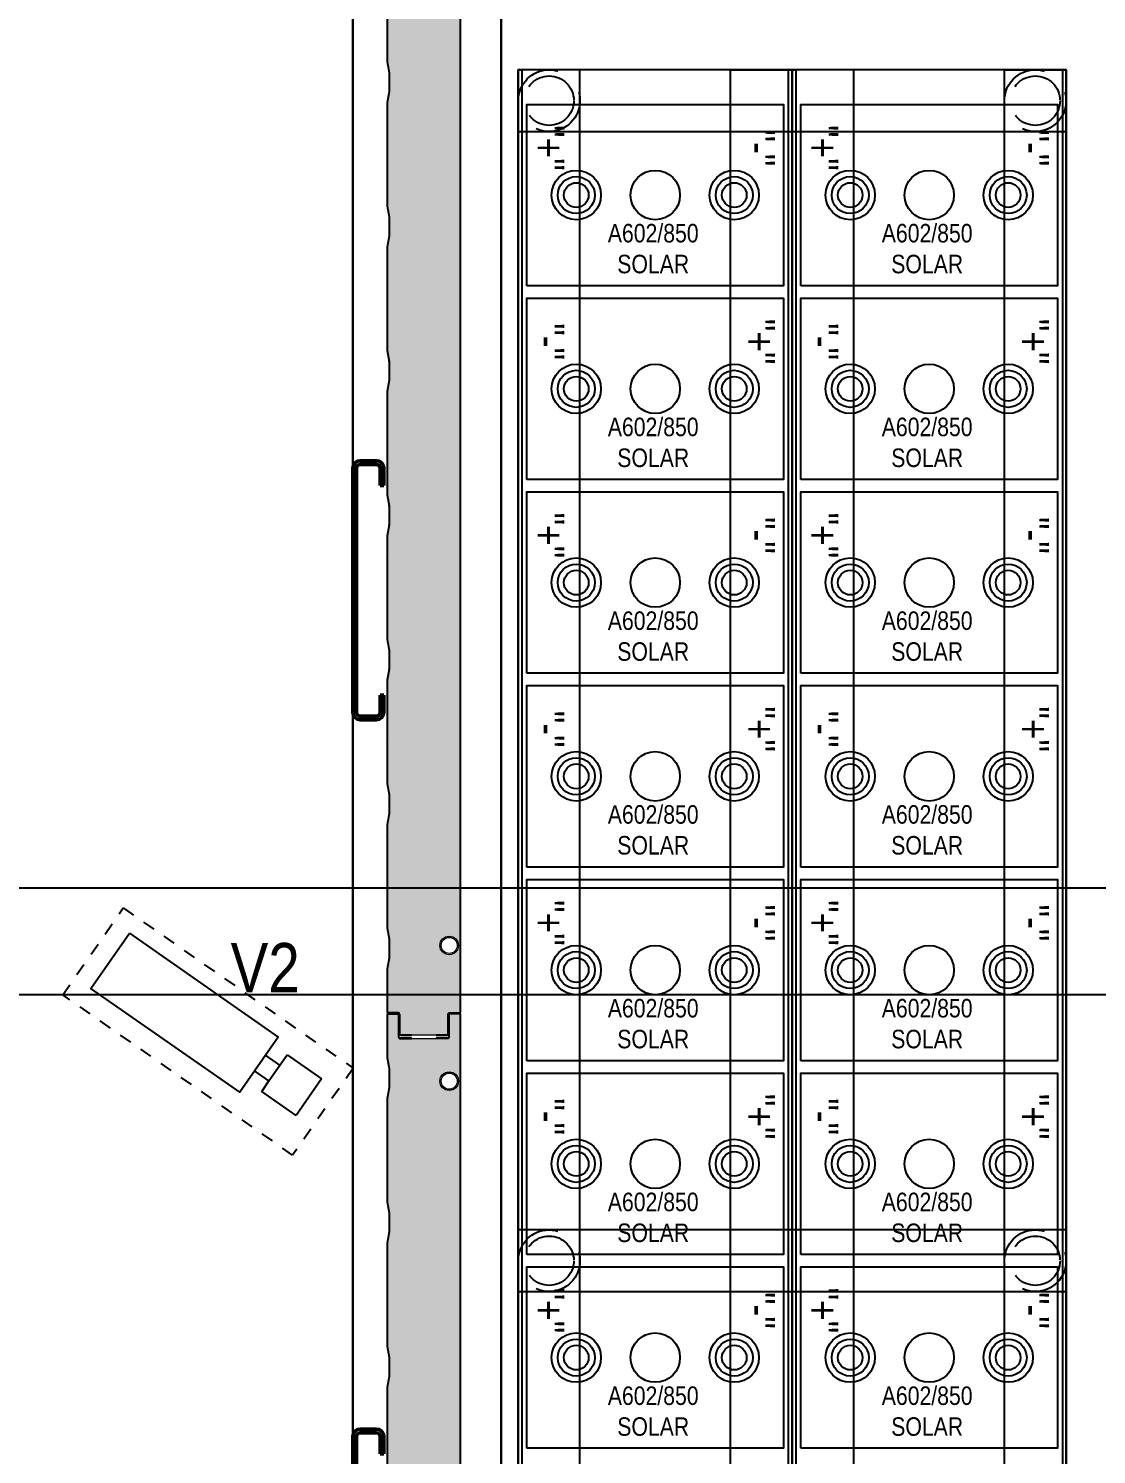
# Model space of a CAD drawing. Header units: millimetres. Extents: x 9130 to 9550, y -18883 to -17651.
# Drawn here: x 9311.51 to 9320.16, y -18042.66 to -18031.11 of the extents above; entities that cross this region are included whole.
import ezdxf

# ---------------------------------------------------------------- set-up
doc = ezdxf.new("R2010")
doc.units = ezdxf.units.MM
for name, pattern in [('ACAD_ISO07W100', [3, 0, -3]), ('DASHED', [0.75, 0.5, -0.25]), ('DASHEDX2', [1.5, 1, -0.5])]:
    doc.linetypes.add(name, pattern=pattern)
for name, color, linetype in [('00 uvodnice', 82, 'Continuous'), ('02-MODULI', 7, 'Continuous'), ('_Videonadzor', 1, 'Continuous'), ('DIMENS', 4, 'Continuous'), ('Video Nadzor', 3, 'Continuous')]:
    doc.layers.add(name, color=color, linetype=linetype)
for name, color, linetype, lineweight in [('CRTANJE', 4, 'Continuous', 30), ('SRAFURE', 3, 'Continuous', 18), ('Visible Edges(ISO)', 7, 'Continuous', 20)]:
    doc.layers.add(name, color=color, linetype=linetype, lineweight=lineweight)
doc.styles.add('ARIAL NARROW', font='ARIALN.TTF')

# ---------------------------------------------------------------- blocks, each defined once
blk = doc.blocks.new('ENERGOINVEST KROV')
at = {"layer": 'Visible Edges(ISO)', "color": 7, "linetype": 'ACAD_ISO07W100'}
blk.add_line((260556.8, 136541), (260556.8, 134055), dxfattribs=at)
blk = doc.blocks.new('C STUB')
at = {"layer": 'CRTANJE', "lineweight": 50}
for p, q in [((266072.4, 120667.6), (266270.4, 120667.6)), ((266066.4, 120661.6), (266066.4, 120648.6)), ((266069.4, 120661.6), (266069.4, 120648.6)), ((266072.4, 120664.6), (266270.4, 120664.6)), ((266273.4, 120661.6), (266273.4, 120648.6)), ((266276.4, 120661.6), (266276.4, 120648.6)), ((266072.4, 120645.6), (266086.4, 120645.6)), ((266072.4, 120642.6), (266086.4, 120642.6)), ((266086.4, 120645.6), (266086.4, 120642.6)), ((266270.4, 120645.6), (266256.4, 120645.6)), ((266256.4, 120642.6), (266256.4, 120645.6)), ((266270.4, 120642.6), (266256.4, 120642.6))]:
    blk.add_line(p, q, dxfattribs=at)
for centre, radius, start, end in [((266072.4, 120661.6), 6, 90, 180), ((266270.4, 120661.6), 6, 0, 90), ((266072.4, 120661.6), 3, 90, 180), ((266270.4, 120661.6), 3, 0, 90), ((266072.4, 120648.6), 6, 180, 270), ((266072.4, 120648.6), 3, 180, 270), ((266270.4, 120648.6), 3, 270, 0), ((266270.4, 120648.6), 6, 270, 0)]:
    blk.add_arc(centre, radius, start, end, dxfattribs=at)
blk = doc.blocks.new('M_CTX PU60 PANEL')
at = {"layer": 'SRAFURE'}
h = blk.add_hatch(dxfattribs=at)
h.set_pattern_fill('ANSI31', color=256, scale=423.333333, angle=90, style=0)
h.set_pattern_definition([(135, (-3155.2, -2578.757), (-37.4177, -37.4177), [])])
edge = h.paths.add_edge_path()
edge.add_line((-1176, -10), (-1176, -18.8))
edge.add_line((-1176, -18.8), (-1175.4, -18.8))
edge.add_line((-1175.4, -18.8), (-1175.4, -10))
edge.add_ellipse((-1174.8, -10), major_axis=(-0.6, 0), ratio=1, start_angle=270, end_angle=360, ccw=False)
edge.add_line((-1174.8, -9.4), (-1158.6, -9.4))
edge.add_ellipse((-1158.6, -8.2), major_axis=(0, -1.2), ratio=1, start_angle=0, end_angle=90)
edge.add_line((-1157.4, -8.2), (-1157.4, 0))
edge.add_ellipse((-1156.8, 0), major_axis=(-0.6, 0), ratio=1, start_angle=270, end_angle=360, ccw=False)
edge.add_line((-1156.8, 0.6), (-1122.1, 0.6))
edge.add_line((-1122.1, 0.6), (-1122.1, 0.6))
edge.add_ellipse((-1122.1, 0), major_axis=(0, 0.6), ratio=1, start_angle=350.5377, end_angle=360, ccw=False)
edge.add_line((-1122, 0.6), (-1113.1, -0.9))
edge.add_ellipse((-1113, 0.3), major_axis=(-0.2, -1.18), ratio=1, start_angle=0, end_angle=9.4623)
edge.add_line((-1113, -0.9), (-1098, -0.9))
edge.add_ellipse((-1098, 0.3), major_axis=(0, -1.2), ratio=1, start_angle=0, end_angle=9.4717)
edge.add_line((-1097.9, -0.9), (-1089, 0.6))
edge.add_ellipse((-1088.9, 0), major_axis=(-0.099, 0.592), ratio=1, start_angle=350.5283, end_angle=360, ccw=False)
edge.add_line((-1088.9, 0.6), (-1088.9, 0.6))
edge.add_line((-1088.9, 0.6), (-1005.1, 0.6))
edge.add_line((-1005.1, 0.6), (-1005.1, 0.6))
edge.add_ellipse((-1005.1, 0), major_axis=(0, 0.6), ratio=1, start_angle=350.5377, end_angle=360, ccw=False)
edge.add_line((-1005, 0.6), (-996.1, -0.9))
edge.add_ellipse((-996, 0.3), major_axis=(-0.2, -1.18), ratio=1, start_angle=0, end_angle=9.4623)
edge.add_line((-996, -0.9), (-981, -0.9))
edge.add_ellipse((-981, 0.3), major_axis=(0, -1.2), ratio=1, start_angle=0, end_angle=9.4623)
edge.add_line((-980.9, -0.9), (-972, 0.6))
edge.add_ellipse((-971.9, 0), major_axis=(-0.099, 0.592), ratio=1, start_angle=350.5377, end_angle=360, ccw=False)
edge.add_line((-971.9, 0.6), (-971.9, 0.6))
edge.add_line((-971.9, 0.6), (-888.1, 0.6))
edge.add_line((-888.1, 0.6), (-888.1, 0.6))
edge.add_ellipse((-888.1, 0), major_axis=(0, 0.6), ratio=1, start_angle=350.5377, end_angle=360, ccw=False)
edge.add_line((-888, 0.6), (-879.1, -0.9))
edge.add_ellipse((-879, 0.3), major_axis=(-0.2, -1.18), ratio=1, start_angle=0, end_angle=9.4623)
edge.add_line((-879, -0.9), (-864, -0.9))
edge.add_ellipse((-864, 0.3), major_axis=(0, -1.2), ratio=1, start_angle=0, end_angle=9.4623)
edge.add_line((-863.9, -0.9), (-855, 0.6))
edge.add_ellipse((-854.9, 0), major_axis=(-0.099, 0.592), ratio=1, start_angle=350.5377, end_angle=360, ccw=False)
edge.add_line((-854.9, 0.6), (-854.9, 0.6))
edge.add_line((-854.9, 0.6), (-771.1, 0.6))
edge.add_line((-771.1, 0.6), (-771.1, 0.6))
edge.add_ellipse((-771.1, 0), major_axis=(0, 0.6), ratio=1, start_angle=350.5377, end_angle=360, ccw=False)
edge.add_line((-771, 0.6), (-762.1, -0.9))
edge.add_ellipse((-762, 0.3), major_axis=(-0.2, -1.18), ratio=1, start_angle=0, end_angle=9.4623)
edge.add_line((-762, -0.9), (-747, -0.9))
edge.add_ellipse((-747, 0.3), major_axis=(0, -1.2), ratio=1, start_angle=0, end_angle=9.4623)
edge.add_line((-746.9, -0.9), (-738, 0.6))
edge.add_ellipse((-737.9, 0), major_axis=(-0.099, 0.592), ratio=1, start_angle=350.5377, end_angle=360, ccw=False)
edge.add_line((-737.9, 0.6), (-737.9, 0.6))
edge.add_line((-737.9, 0.6), (-654.1, 0.6))
edge.add_line((-654.1, 0.6), (-654.1, 0.6))
edge.add_ellipse((-654.1, 0), major_axis=(0, 0.6), ratio=1, start_angle=350.5377, end_angle=360, ccw=False)
edge.add_line((-654, 0.6), (-645.1, -0.9))
edge.add_ellipse((-645, 0.3), major_axis=(-0.2, -1.18), ratio=1, start_angle=0, end_angle=9.4623)
edge.add_line((-645, -0.9), (-630, -0.9))
edge.add_ellipse((-630, 0.3), major_axis=(0, -1.2), ratio=1, start_angle=0, end_angle=9.4623)
edge.add_line((-629.9, -0.9), (-621, 0.6))
edge.add_ellipse((-620.9, 0), major_axis=(-0.099, 0.592), ratio=1, start_angle=350.5377, end_angle=360, ccw=False)
edge.add_line((-620.9, 0.6), (-620.9, 0.6))
edge.add_line((-620.9, 0.6), (-537.1, 0.6))
edge.add_line((-537.1, 0.6), (-537.1, 0.6))
edge.add_ellipse((-537.1, 0), major_axis=(0, 0.6), ratio=1, start_angle=350.5377, end_angle=360, ccw=False)
edge.add_line((-537, 0.6), (-528.1, -0.9))
edge.add_ellipse((-528, 0.3), major_axis=(-0.2, -1.18), ratio=1, start_angle=0, end_angle=9.4623)
edge.add_line((-528, -0.9), (-513, -0.9))
edge.add_ellipse((-513, 0.3), major_axis=(0, -1.2), ratio=1, start_angle=0, end_angle=9.4623)
edge.add_line((-512.9, -0.9), (-504, 0.6))
edge.add_ellipse((-503.9, 0), major_axis=(-0.099, 0.592), ratio=1, start_angle=350.5377, end_angle=360, ccw=False)
edge.add_line((-503.9, 0.6), (-503.9, 0.6))
edge.add_line((-503.9, 0.6), (-420.1, 0.6))
edge.add_line((-420.1, 0.6), (-420.1, 0.6))
edge.add_ellipse((-420.1, 0), major_axis=(0, 0.6), ratio=1, start_angle=350.5377, end_angle=360, ccw=False)
edge.add_line((-420, 0.6), (-411.1, -0.9))
edge.add_ellipse((-411, 0.3), major_axis=(-0.2, -1.18), ratio=1, start_angle=0, end_angle=9.4623)
edge.add_line((-411, -0.9), (-396, -0.9))
edge.add_ellipse((-396, 0.3), major_axis=(0, -1.2), ratio=1, start_angle=0, end_angle=9.4623)
edge.add_line((-395.9, -0.9), (-387, 0.6))
edge.add_ellipse((-386.9, 0), major_axis=(-0.099, 0.592), ratio=1, start_angle=350.5377, end_angle=360, ccw=False)
edge.add_line((-386.9, 0.6), (-386.9, 0.6))
edge.add_line((-386.9, 0.6), (-303.1, 0.6))
edge.add_line((-303.1, 0.6), (-303.1, 0.6))
edge.add_ellipse((-303.1, 0), major_axis=(0, 0.6), ratio=1, start_angle=350.5377, end_angle=360, ccw=False)
edge.add_line((-303, 0.6), (-294.1, -0.9))
edge.add_ellipse((-294, 0.3), major_axis=(-0.2, -1.18), ratio=1, start_angle=0, end_angle=9.4623)
edge.add_line((-294, -0.9), (-279, -0.9))
edge.add_ellipse((-279, 0.3), major_axis=(0, -1.2), ratio=1, start_angle=0, end_angle=9.4623)
edge.add_line((-278.9, -0.9), (-270, 0.6))
edge.add_ellipse((-269.9, 0), major_axis=(-0.099, 0.592), ratio=1, start_angle=350.5377, end_angle=360, ccw=False)
edge.add_line((-269.9, 0.6), (-269.9, 0.6))
edge.add_line((-269.9, 0.6), (-186.1, 0.6))
edge.add_line((-186.1, 0.6), (-186.1, 0.6))
edge.add_ellipse((-186.1, 0), major_axis=(0, 0.6), ratio=1, start_angle=350.5377, end_angle=360, ccw=False)
edge.add_line((-186, 0.6), (-177.1, -0.9))
edge.add_ellipse((-177, 0.3), major_axis=(-0.2, -1.18), ratio=1, start_angle=0, end_angle=9.4623)
edge.add_line((-177, -0.9), (-162, -0.9))
edge.add_ellipse((-162, 0.3), major_axis=(0, -1.2), ratio=1, start_angle=0, end_angle=9.4623)
edge.add_line((-161.9, -0.9), (-153, 0.6))
edge.add_ellipse((-152.9, 0), major_axis=(-0.099, 0.592), ratio=1, start_angle=350.5377, end_angle=360, ccw=False)
edge.add_line((-152.9, 0.6), (-152.9, 0.6))
edge.add_line((-152.9, 0.6), (-69.1, 0.6))
edge.add_line((-69.1, 0.6), (-69.1, 0.6))
edge.add_ellipse((-69.1, 0), major_axis=(0, 0.6), ratio=1, start_angle=350.5377, end_angle=360, ccw=False)
edge.add_line((-69, 0.6), (-60.1, -0.9))
edge.add_ellipse((-60, 0.3), major_axis=(-0.2, -1.18), ratio=1, start_angle=0, end_angle=9.4623)
edge.add_line((-60, -0.9), (-45, -0.9))
edge.add_ellipse((-45, 0.3), major_axis=(0, -1.2), ratio=1, start_angle=0, end_angle=9.4623)
edge.add_line((-44.9, -0.9), (-36, 0.6))
edge.add_ellipse((-35.9, 0), major_axis=(-0.099, 0.592), ratio=1, start_angle=350.5377, end_angle=360, ccw=False)
edge.add_line((-35.9, 0.6), (-35.9, 0.6))
edge.add_line((-35.9, 0.6), (-1.2, 0.6))
edge.add_ellipse((-1.2, 0), major_axis=(0, 0.6), ratio=1, start_angle=270, end_angle=360, ccw=False)
edge.add_line((-0.6, 0), (-0.6, -7.6))
edge.add_ellipse((-1.2, -7.6), major_axis=(0.6, 0), ratio=1, start_angle=270, end_angle=360, ccw=False)
edge.add_line((-1.2, -8.2), (-19.4, -8.2))
edge.add_ellipse((-19.4, -9.4), major_axis=(0, 1.2), ratio=1, start_angle=0, end_angle=90)
edge.add_line((-20.6, -9.4), (-20.6, -18.8))
edge.add_line((-20.6, -18.8), (-20, -18.8))
edge.add_line((-20, -18.8), (-20, -9.4))
edge.add_ellipse((-19.4, -9.4), major_axis=(-0.6, 0), ratio=1, start_angle=270, end_angle=360, ccw=False)
edge.add_line((-19.4, -8.8), (-1.2, -8.8))
edge.add_ellipse((-1.2, -7.6), major_axis=(0, -1.2), ratio=1, start_angle=0, end_angle=90)
edge.add_line((0, -7.6), (0, 0))
edge.add_ellipse((-1.2, 0), major_axis=(1.2, 0), ratio=1, start_angle=0, end_angle=90)
edge.add_line((-1.2, 1.2), (-35.9, 1.2))
edge.add_ellipse((-35.9, 0), major_axis=(0, 1.2), ratio=1, start_angle=0, end_angle=9.4623)
edge.add_line((-36.1, 1.2), (-45, -0.3))
edge.add_ellipse((-45, 0.3), major_axis=(0.099, -0.592), ratio=1, start_angle=350.5377, end_angle=360, ccw=False)
edge.add_line((-45, -0.3), (-60, -0.3))
edge.add_ellipse((-60, 0.3), major_axis=(0, -0.6), ratio=1, start_angle=350.5377, end_angle=360, ccw=False)
edge.add_line((-60, -0.3), (-68.9, 1.2))
edge.add_ellipse((-69.1, 0), major_axis=(0.2, 1.18), ratio=1, start_angle=0, end_angle=9.4623)
edge.add_line((-69.1, 1.2), (-152.9, 1.2))
edge.add_ellipse((-152.9, 0), major_axis=(0, 1.2), ratio=1, start_angle=0, end_angle=9.4623)
edge.add_line((-153.1, 1.2), (-162, -0.3))
edge.add_ellipse((-162, 0.3), major_axis=(0.099, -0.592), ratio=1, start_angle=350.5377, end_angle=360, ccw=False)
edge.add_line((-162, -0.3), (-177, -0.3))
edge.add_ellipse((-177, 0.3), major_axis=(0, -0.6), ratio=1, start_angle=350.5377, end_angle=360, ccw=False)
edge.add_line((-177, -0.3), (-185.9, 1.2))
edge.add_ellipse((-186.1, 0), major_axis=(0.2, 1.18), ratio=1, start_angle=0, end_angle=9.4623)
edge.add_line((-186.1, 1.2), (-269.9, 1.2))
edge.add_ellipse((-269.9, 0), major_axis=(0, 1.2), ratio=1, start_angle=0, end_angle=9.4623)
edge.add_line((-270.1, 1.2), (-279, -0.3))
edge.add_ellipse((-279, 0.3), major_axis=(0.099, -0.592), ratio=1, start_angle=350.5377, end_angle=360, ccw=False)
edge.add_line((-279, -0.3), (-294, -0.3))
edge.add_ellipse((-294, 0.3), major_axis=(0, -0.6), ratio=1, start_angle=350.5377, end_angle=360, ccw=False)
edge.add_line((-294, -0.3), (-302.9, 1.2))
edge.add_ellipse((-303.1, 0), major_axis=(0.2, 1.18), ratio=1, start_angle=0, end_angle=9.4623)
edge.add_line((-303.1, 1.2), (-386.9, 1.2))
edge.add_ellipse((-386.9, 0), major_axis=(0, 1.2), ratio=1, start_angle=0, end_angle=9.4623)
edge.add_line((-387.1, 1.2), (-396, -0.3))
edge.add_ellipse((-396, 0.3), major_axis=(0.099, -0.592), ratio=1, start_angle=350.5377, end_angle=360, ccw=False)
edge.add_line((-396, -0.3), (-411, -0.3))
edge.add_ellipse((-411, 0.3), major_axis=(0, -0.6), ratio=1, start_angle=350.5377, end_angle=360, ccw=False)
edge.add_line((-411, -0.3), (-419.9, 1.2))
edge.add_ellipse((-420.1, 0), major_axis=(0.2, 1.18), ratio=1, start_angle=0, end_angle=9.4623)
edge.add_line((-420.1, 1.2), (-503.9, 1.2))
edge.add_ellipse((-503.9, 0), major_axis=(0, 1.2), ratio=1, start_angle=0, end_angle=9.4623)
edge.add_line((-504.1, 1.2), (-513, -0.3))
edge.add_ellipse((-513, 0.3), major_axis=(0.099, -0.592), ratio=1, start_angle=350.5377, end_angle=360, ccw=False)
edge.add_line((-513, -0.3), (-528, -0.3))
edge.add_ellipse((-528, 0.3), major_axis=(0, -0.6), ratio=1, start_angle=350.5377, end_angle=360, ccw=False)
edge.add_line((-528, -0.3), (-536.9, 1.2))
edge.add_ellipse((-537.1, 0), major_axis=(0.2, 1.18), ratio=1, start_angle=0, end_angle=9.4623)
edge.add_line((-537.1, 1.2), (-620.9, 1.2))
edge.add_ellipse((-620.9, 0), major_axis=(0, 1.2), ratio=1, start_angle=0, end_angle=9.4623)
edge.add_line((-621.1, 1.2), (-630, -0.3))
edge.add_ellipse((-630, 0.3), major_axis=(0.099, -0.592), ratio=1, start_angle=350.5377, end_angle=360, ccw=False)
edge.add_line((-630, -0.3), (-645, -0.3))
edge.add_ellipse((-645, 0.3), major_axis=(0, -0.6), ratio=1, start_angle=350.5377, end_angle=360, ccw=False)
edge.add_line((-645, -0.3), (-653.9, 1.2))
edge.add_ellipse((-654.1, 0), major_axis=(0.2, 1.18), ratio=1, start_angle=0, end_angle=9.4623)
edge.add_line((-654.1, 1.2), (-737.9, 1.2))
edge.add_ellipse((-737.9, 0), major_axis=(0, 1.2), ratio=1, start_angle=0, end_angle=9.4623)
edge.add_line((-738.1, 1.2), (-747, -0.3))
edge.add_ellipse((-747, 0.3), major_axis=(0.099, -0.592), ratio=1, start_angle=350.5377, end_angle=360, ccw=False)
edge.add_line((-747, -0.3), (-762, -0.3))
edge.add_ellipse((-762, 0.3), major_axis=(0, -0.6), ratio=1, start_angle=350.5377, end_angle=360, ccw=False)
edge.add_line((-762, -0.3), (-770.9, 1.2))
edge.add_ellipse((-771.1, 0), major_axis=(0.2, 1.18), ratio=1, start_angle=0, end_angle=9.4623)
edge.add_line((-771.1, 1.2), (-854.9, 1.2))
edge.add_ellipse((-854.9, 0), major_axis=(0, 1.2), ratio=1, start_angle=0, end_angle=9.4623)
edge.add_line((-855.1, 1.2), (-864, -0.3))
edge.add_ellipse((-864, 0.3), major_axis=(0.099, -0.592), ratio=1, start_angle=350.5377, end_angle=360, ccw=False)
edge.add_line((-864, -0.3), (-879, -0.3))
edge.add_ellipse((-879, 0.3), major_axis=(0, -0.6), ratio=1, start_angle=350.5377, end_angle=360, ccw=False)
edge.add_line((-879, -0.3), (-887.9, 1.2))
edge.add_ellipse((-888.1, 0), major_axis=(0.2, 1.18), ratio=1, start_angle=0, end_angle=9.4623)
edge.add_line((-888.1, 1.2), (-971.9, 1.2))
edge.add_ellipse((-971.9, 0), major_axis=(0, 1.2), ratio=1, start_angle=0, end_angle=9.4623)
edge.add_line((-972.1, 1.2), (-981, -0.3))
edge.add_ellipse((-981, 0.3), major_axis=(0.099, -0.592), ratio=1, start_angle=350.5377, end_angle=360, ccw=False)
edge.add_line((-981, -0.3), (-996, -0.3))
edge.add_ellipse((-996, 0.3), major_axis=(0, -0.6), ratio=1, start_angle=350.5377, end_angle=360, ccw=False)
edge.add_line((-996, -0.3), (-1004.9, 1.2))
edge.add_ellipse((-1005.1, 0), major_axis=(0.2, 1.18), ratio=1, start_angle=0, end_angle=9.4623)
edge.add_line((-1005.1, 1.2), (-1088.9, 1.2))
edge.add_ellipse((-1088.9, 0), major_axis=(0, 1.2), ratio=1, start_angle=0, end_angle=9.4717)
edge.add_line((-1089.1, 1.2), (-1098, -0.3))
edge.add_ellipse((-1098, 0.3), major_axis=(0.099, -0.592), ratio=1, start_angle=350.5283, end_angle=360, ccw=False)
edge.add_line((-1098, -0.3), (-1113, -0.3))
edge.add_ellipse((-1113, 0.3), major_axis=(0, -0.6), ratio=1, start_angle=350.5377, end_angle=360, ccw=False)
edge.add_line((-1113, -0.3), (-1121.9, 1.2))
edge.add_ellipse((-1122.1, 0), major_axis=(0.2, 1.18), ratio=1, start_angle=0, end_angle=9.4623)
edge.add_line((-1122.1, 1.2), (-1156.8, 1.2))
edge.add_ellipse((-1156.8, 0), major_axis=(0, 1.2), ratio=1, start_angle=0, end_angle=90)
edge.add_line((-1158, 0), (-1158, -8.2))
edge.add_ellipse((-1158.6, -8.2), major_axis=(0.6, 0), ratio=1, start_angle=270, end_angle=360, ccw=False)
edge.add_line((-1158.6, -8.8), (-1174.8, -8.8))
edge.add_ellipse((-1174.8, -10), major_axis=(0, 1.2), ratio=1, start_angle=0, end_angle=90)
at = {"layer": 'SRAFURE', "lineweight": 13}
h = blk.add_hatch(dxfattribs=at)
h.set_pattern_fill('AR-SAND', color=256, scale=0.4, style=0)
h.set_pattern_definition([(37.5, (-95129.983, -66077.144), (-0.6400125, 19.5765295), [0, -15.4432, 0, -17.272, 0, -16.51]), (7.5, (-95129.983, -66077.144), (17.9809313, 28.673004), [0, -8.3312, 0, -13.9192, 0, -5.334]), (327.5, (-95142.48, -66077.144), (31.6396948, 0.0574874), [0, -5.08, 0, -18.288, 0, -23.876]), (317.5, (-95142.48, -66077.144), (30.542258, 8.917173), [0, -2.54, 0, -11.9888, 0, -13.716])])
h.paths.add_polyline_path([(-20.6, -9.4, -0.414214), (-19.4, -8.2), (-0.6, -8.2), (-0.6, 0, 0.668179), (-1.6, 0.4, -0.198912), (-1.2, 0.6), (-35.9, 0.6, 0.044994), (-36, 0.6, -0.003676), (-36, 0.6), (-45, -0.9), (-60, -0.9), (-69, 0.6, 0.041311), (-69.1, 0.6), (-152.9, 0.6, 0.043696), (-153, 0.6, -0.002381), (-153, 0.6), (-162, -0.9), (-177, -0.9), (-186, 0.6, 0.041311), (-186.1, 0.6), (-269.9, 0.6, 0.043696), (-270, 0.6, -0.002381), (-270, 0.6), (-279, -0.9), (-294, -0.9), (-303, 0.6, 0.041311), (-303.1, 0.6), (-386.9, 0.6, 0.044994), (-387, 0.6, -0.003676), (-387, 0.6), (-396, -0.9), (-411, -0.9), (-420, 0.6, 0.041311), (-420.1, 0.6), (-420.1, 0.6), (-503.9, 0.6, 0.049389), (-504, 0.6, -0.008062), (-504, 0.6), (-512.9, -0.9), (-528, -0.9), (-528, -0.9), (-537, 0.6, 0.041311), (-537.1, 0.6), (-620.9, 0.6, 0.049389), (-621, 0.6, -0.008062), (-621, 0.6), (-629.9, -0.9), (-645, -0.9), (-645, -0.9), (-654, 0.6, 0.041311), (-654.1, 0.6), (-737.9, 0.6, 419429.333303), (-737.9, 0.6), (-737.9, 0.6, 0.041312), (-738, 0.6), (-746.9, -0.9), (-762, -0.9), (-762, -0.9), (-771, 0.6, 0.041311), (-771.1, 0.6), (-771.1, 0.6), (-854.9, 0.6, 419429.333303), (-854.9, 0.6), (-854.9, 0.6, 0.041312), (-855, 0.6), (-863.9, -0.9), (-879, -0.9), (-879, -0.9), (-888, 0.6, 0.041311), (-888.1, 0.6), (-971.9, 0.6, 419429.333303), (-971.9, 0.6), (-971.9, 0.6, 0.041312), (-972, 0.6), (-980.9, -0.9), (-996, -0.9), (-996.1, -0.9), (-1005, 0.6, 0.041311), (-1005.1, 0.6), (-1088.9, 0.6, 0.041352), (-1089, 0.6), (-1098, -0.9), (-1113, -0.9), (-1113, -0.9), (-1122, 0.6, 0.041311), (-1122.1, 0.6), (-1122.1, 0.6), (-1156.8, 0.6, 0.413511), (-1157.4, 0), (-1157.4, -8.2, -0.414213), (-1158.6, -9.4), (-1174.8, -9.4, 0.414008), (-1175.4, -10), (-1175.4, -18.8), (-1175.4, -47.8, 0.414262), (-1174.9, -48.3), (-1158.5, -48.3, -0.414214), (-1157.5, -49.3), (-1157.5, -57.8, 1), (-1156.5, -57.8, -0.414214), (-1157, -58.3), (-1103.9, -58.3), (-1103.6, -56.8, -0.392551), (-1110.5, -49.3, -1), (-1095.5, -49.3, -0.414214), (-1103, -56.8), (-1103, -58.3), (-55.9, -58.3), (-55.6, -56.8, -0.392551), (-62.5, -49.3, -1), (-47.5, -49.3, -0.414214), (-55, -56.8), (-55, -58.3), (-1, -58.3, 0.412845), (-0.5, -57.8), (-0.5, -49.8, 0.414214), (-1, -49.3), (-19.3, -49.3, -0.045594), (-19.5, -49.3, -0.44237), (-20.6, -48.2)])
at = {"layer": 'SRAFURE'}
h = blk.add_hatch(dxfattribs=at)
h.set_pattern_fill('ANSI31', color=256, scale=423.333333, style=0)
h.set_pattern_definition([(45, (-3155.2, -2578.757), (-37.4177, 37.4177), [])])
edge = h.paths.add_edge_path()
edge.add_line((-20, -48.3), (-20, -38.8))
edge.add_line((-20, -38.8), (-20.5, -38.8))
edge.add_line((-20.5, -38.8), (-20.5, -48.3))
edge.add_ellipse((-19.5, -48.3), major_axis=(-1, 0), ratio=1, start_angle=0, end_angle=90)
edge.add_line((-19.5, -49.3), (-1, -49.3))
edge.add_ellipse((-1, -49.8), major_axis=(0, 0.5), ratio=1, start_angle=270, end_angle=360, ccw=False)
edge.add_line((-0.5, -49.8), (-0.5, -57.8))
edge.add_ellipse((-1, -57.8), major_axis=(0.5, 0), ratio=1, start_angle=270, end_angle=360, ccw=False)
edge.add_line((-1, -58.3), (-1157, -58.3))
edge.add_ellipse((-1157, -57.8), major_axis=(0, -0.5), ratio=1, start_angle=270, end_angle=360, ccw=False)
edge.add_line((-1157.5, -57.8), (-1157.5, -49.3))
edge.add_ellipse((-1158.5, -49.3), major_axis=(1, 0), ratio=1, start_angle=0, end_angle=90)
edge.add_line((-1158.5, -48.3), (-1174.9, -48.3))
edge.add_line((-1174.9, -48.3), (-1175, -48.3))
edge.add_ellipse((-1175, -47.8), major_axis=(0, -0.5), ratio=1, start_angle=270, end_angle=360, ccw=False)
edge.add_line((-1175.5, -47.8), (-1175.5, -38.8))
edge.add_line((-1175.5, -38.8), (-1176, -38.8))
edge.add_line((-1176, -38.8), (-1176, -47.8))
edge.add_ellipse((-1175, -47.8), major_axis=(-1, 0), ratio=1, start_angle=0, end_angle=90)
edge.add_line((-1175, -48.8), (-1158.5, -48.8))
edge.add_ellipse((-1158.5, -49.3), major_axis=(0, 0.5), ratio=1, start_angle=270, end_angle=360, ccw=False)
edge.add_line((-1158, -49.3), (-1158, -57.8))
edge.add_ellipse((-1157, -57.8), major_axis=(-1, 0), ratio=1, start_angle=0, end_angle=90)
edge.add_line((-1157, -58.8), (-1, -58.8))
edge.add_ellipse((-1, -57.8), major_axis=(0, -1), ratio=1, start_angle=0, end_angle=90)
edge.add_line((0, -57.8), (0, -49.8))
edge.add_ellipse((-1, -49.8), major_axis=(1, 0), ratio=1, start_angle=0, end_angle=90)
edge.add_line((-1, -48.8), (-19.5, -48.8))
edge.add_ellipse((-19.5, -48.3), major_axis=(0, -0.5), ratio=1, start_angle=270, end_angle=360, ccw=False)
at = {"layer": 'CRTANJE', "lineweight": 9}
for p, q in [((-1122.1, 1.2), (-1156.8, 1.2)), ((-1156.8, 0.6), (-1122.1, 0.6)), ((-1122.1, 0.6), (-1156.8, 0.6)), ((-1122, 0.6), (-1113.1, -0.9)), ((-1113.1, -0.9), (-1122, 0.6)), ((-1113, -0.3), (-1121.9, 1.2)), ((-1089.1, 1.2), (-1098, -0.3)), ((-1097.9, -0.9), (-1089, 0.6)), ((-1089, 0.6), (-1097.9, -0.9)), ((-1005.1, 1.2), (-1088.9, 1.2)), ((-1088.9, 0.6), (-1005.1, 0.6)), ((-1005.1, 0.6), (-1088.9, 0.6)), ((-1005, 0.6), (-996.1, -0.9)), ((-996.1, -0.9), (-1005, 0.6)), ((-996, -0.3), (-1004.9, 1.2)), ((-972.1, 1.2), (-981, -0.3)), ((-980.9, -0.9), (-972, 0.6)), ((-972, 0.6), (-980.9, -0.9)), ((-888.1, 1.2), (-971.9, 1.2)), ((-971.9, 0.6), (-888.1, 0.6)), ((-888.1, 0.6), (-971.9, 0.6)), ((-888, 0.6), (-879.1, -0.9)), ((-879.1, -0.9), (-888, 0.6)), ((-879, -0.3), (-887.9, 1.2)), ((-855.1, 1.2), (-864, -0.3)), ((-863.9, -0.9), (-855, 0.6)), ((-855, 0.6), (-863.9, -0.9)), ((-771.1, 1.2), (-854.9, 1.2)), ((-854.9, 0.6), (-771.1, 0.6)), ((-771.1, 0.6), (-854.9, 0.6)), ((-771, 0.6), (-762.1, -0.9)), ((-762.1, -0.9), (-771, 0.6)), ((-762, -0.3), (-770.9, 1.2)), ((-738.1, 1.2), (-747, -0.3)), ((-746.9, -0.9), (-738, 0.6)), ((-738, 0.6), (-746.9, -0.9)), ((-654.1, 1.2), (-737.9, 1.2)), ((-737.9, 0.6), (-654.1, 0.6)), ((-654.1, 0.6), (-737.9, 0.6)), ((-654, 0.6), (-645.1, -0.9)), ((-645.1, -0.9), (-654, 0.6)), ((-645, -0.3), (-653.9, 1.2)), ((-621.1, 1.2), (-630, -0.3)), ((-629.9, -0.9), (-621, 0.6)), ((-621, 0.6), (-629.9, -0.9)), ((-537.1, 1.2), (-620.9, 1.2)), ((-620.9, 0.6), (-537.1, 0.6)), ((-537.1, 0.6), (-620.9, 0.6)), ((-537, 0.6), (-528.1, -0.9)), ((-528.1, -0.9), (-537, 0.6)), ((-528, -0.3), (-536.9, 1.2)), ((-504.1, 1.2), (-513, -0.3)), ((-512.9, -0.9), (-504, 0.6)), ((-504, 0.6), (-512.9, -0.9)), ((-420.1, 1.2), (-503.9, 1.2)), ((-503.9, 0.6), (-420.1, 0.6)), ((-420.1, 0.6), (-503.9, 0.6)), ((-420, 0.6), (-411.1, -0.9)), ((-411.1, -0.9), (-420, 0.6)), ((-411, -0.3), (-419.9, 1.2)), ((-387.1, 1.2), (-396, -0.3)), ((-395.9, -0.9), (-387, 0.6)), ((-387, 0.6), (-395.9, -0.9)), ((-303.1, 1.2), (-386.9, 1.2)), ((-386.9, 0.6), (-303.1, 0.6)), ((-303.1, 0.6), (-386.9, 0.6)), ((-303, 0.6), (-294.1, -0.9)), ((-294.1, -0.9), (-303, 0.6)), ((-294, -0.3), (-302.9, 1.2)), ((-270.1, 1.2), (-279, -0.3)), ((-278.9, -0.9), (-270, 0.6)), ((-270, 0.6), (-278.9, -0.9)), ((-186.1, 1.2), (-269.9, 1.2)), ((-269.9, 0.6), (-186.1, 0.6)), ((-186.1, 0.6), (-269.9, 0.6)), ((-186, 0.6), (-177.1, -0.9)), ((-177.1, -0.9), (-186, 0.6)), ((-177, -0.3), (-185.9, 1.2)), ((-153.1, 1.2), (-162, -0.3)), ((-161.9, -0.9), (-153, 0.6)), ((-153, 0.6), (-161.9, -0.9)), ((-69.1, 1.2), (-152.9, 1.2)), ((-152.9, 0.6), (-69.1, 0.6)), ((-69.1, 0.6), (-152.9, 0.6)), ((-69, 0.6), (-60.1, -0.9)), ((-60.1, -0.9), (-69, 0.6)), ((-60, -0.3), (-68.9, 1.2)), ((-36.1, 1.2), (-45, -0.3)), ((-44.9, -0.9), (-36, 0.6)), ((-36, 0.6), (-44.9, -0.9)), ((-1.2, 1.2), (-35.9, 1.2)), ((-35.9, 0.6), (-1.2, 0.6)), ((-1.2, 0.6), (-35.9, 0.6)), ((-0.6, 0), (-0.6, -7.6)), ((-0.6, -7.6), (-0.6, 0)), ((0, -7.6), (0, 0)), ((-1176, -10), (-1176, -18.8)), ((-1175.4, -18.8), (-1175.4, -10)), ((-1175.4, -10), (-1175.4, -47.8)), ((-1158.6, -8.8), (-1174.8, -8.8)), ((-1174.8, -9.4), (-1158.6, -9.4)), ((-1158.6, -9.4), (-1174.8, -9.4)), ((-1158, 0), (-1158, -8.2)), ((-1157.4, -8.2), (-1157.4, 0)), ((-1157.4, 0), (-1157.4, -8.2)), ((-1098, -0.3), (-1113, -0.3)), ((-1113, -0.9), (-1098, -0.9)), ((-1098, -0.9), (-1113, -0.9)), ((-981, -0.3), (-996, -0.3)), ((-996, -0.9), (-981, -0.9)), ((-981, -0.9), (-996, -0.9)), ((-864, -0.3), (-879, -0.3)), ((-879, -0.9), (-864, -0.9)), ((-864, -0.9), (-879, -0.9)), ((-747, -0.3), (-762, -0.3)), ((-762, -0.9), (-747, -0.9)), ((-747, -0.9), (-762, -0.9)), ((-630, -0.3), (-645, -0.3)), ((-645, -0.9), (-630, -0.9)), ((-630, -0.9), (-645, -0.9)), ((-513, -0.3), (-528, -0.3)), ((-528, -0.9), (-513, -0.9)), ((-513, -0.9), (-528, -0.9)), ((-396, -0.3), (-411, -0.3)), ((-411, -0.9), (-396, -0.9)), ((-396, -0.9), (-411, -0.9)), ((-279, -0.3), (-294, -0.3)), ((-294, -0.9), (-279, -0.9)), ((-279, -0.9), (-294, -0.9)), ((-162, -0.3), (-177, -0.3)), ((-177, -0.9), (-162, -0.9)), ((-162, -0.9), (-177, -0.9)), ((-45, -0.3), (-60, -0.3)), ((-60, -0.9), (-45, -0.9)), ((-45, -0.9), (-60, -0.9)), ((-20.6, -9.4), (-20.6, -18.8)), ((-20.6, -48.3), (-20.6, -9.4)), ((-20, -18.8), (-20, -9.4)), ((-1.2, -8.2), (-19.4, -8.2)), ((-19.4, -8.2), (-1.2, -8.2)), ((-19.4, -8.8), (-1.2, -8.8)), ((-1176, -18.8), (-1175.4, -18.8)), ((-20.6, -18.8), (-20, -18.8)), ((-1175.5, -38.8), (-1176, -38.8)), ((-1176, -38.8), (-1176, -47.8)), ((-1175.5, -47.8), (-1175.5, -38.8)), ((-20, -38.8), (-20.5, -38.8)), ((-20.5, -38.8), (-20.5, -48.3)), ((-20, -48.3), (-20, -38.8)), ((-1158.5, -48.3), (-1175, -48.3)), ((-1175, -48.8), (-1158.5, -48.8)), ((-1174.9, -48.3), (-1158.5, -48.3)), ((-1158, -49.3), (-1158, -57.8)), ((-1157.5, -57.8), (-1157.5, -49.3)), ((-1157.5, -49.3), (-1157.5, -57.8)), ((-1, -48.8), (-19.5, -48.8)), ((-19.5, -49.3), (-1, -49.3)), ((-1, -49.3), (-19.5, -49.3)), ((-0.5, -49.8), (-0.5, -57.8)), ((-0.5, -57.8), (-0.5, -49.8)), ((0, -57.8), (0, -49.8)), ((-1, -58.3), (-1157, -58.3)), ((-1157, -58.3), (-1, -58.3)), ((-1157, -58.8), (-1, -58.8))]:
    blk.add_line(p, q, dxfattribs=at)
at = {"layer": 'CRTANJE', "color": 252, "lineweight": 13}
for centre, radius in [((-1103, -49.3), 7.5), ((-1103, -49.3), 6.5), ((-55, -49.3), 7.5), ((-55, -49.3), 6.5)]:
    blk.add_circle(centre, radius, dxfattribs=at)
at = {"layer": 'CRTANJE', "lineweight": 9}
for centre, radius, start, end in [((-1156.8, 0), 1.2, 90, 180), ((-1156.8, 0), 0.601, 90.0687, 179.9313), ((-1122.1, 0), 1.2, 80.5377, 90), ((-1122.1, 0), 0.6, 80.5377, 90), ((-1122.1, 0), 0.6, 80.5377, 90), ((-1088.9, 0), 1.2, 90, 99.4717), ((-1088.9, 0), 0.6, 90, 99.4717), ((-1088.9, 0), 0.6, 90, 99.4717), ((-1005.1, 0), 1.2, 80.5377, 90), ((-1005.1, 0), 0.6, 80.5377, 90), ((-1005.1, 0), 0.6, 80.5377, 90), ((-971.9, 0), 1.2, 90, 99.4623), ((-971.9, 0), 0.6, 90, 99.4623), ((-971.9, 0), 0.6, 90, 99.4623), ((-888.1, 0), 1.2, 80.5377, 90), ((-888.1, 0), 0.6, 80.5377, 90), ((-888.1, 0), 0.6, 80.5377, 90), ((-854.9, 0), 1.2, 90, 99.4623), ((-854.9, 0), 0.6, 90, 99.4623), ((-854.9, 0), 0.6, 90, 99.4623), ((-771.1, 0), 1.2, 80.5377, 90), ((-771.1, 0), 0.6, 80.5377, 90), ((-771.1, 0), 0.6, 80.5377, 90), ((-737.9, 0), 1.2, 90, 99.4623), ((-737.9, 0), 0.6, 90, 99.4623), ((-737.9, 0), 0.6, 90, 99.4623), ((-654.1, 0), 1.2, 80.5377, 90), ((-654.1, 0), 0.6, 80.5377, 90), ((-654.1, 0), 0.6, 80.5377, 90), ((-620.9, 0), 1.2, 90, 99.4623), ((-620.9, 0), 0.6, 90, 99.4623), ((-620.9, 0), 0.6, 90, 99.4623), ((-537.1, 0), 1.2, 80.5377, 90), ((-537.1, 0), 0.6, 80.5377, 90), ((-537.1, 0), 0.6, 80.5377, 90), ((-503.9, 0), 1.2, 90, 99.4623), ((-503.9, 0), 0.6, 90, 99.4623), ((-503.9, 0), 0.6, 90, 99.4623), ((-420.1, 0), 1.2, 80.5377, 90), ((-420.1, 0), 0.6, 80.5377, 90), ((-420.1, 0), 0.6, 80.5377, 90), ((-386.9, 0), 1.2, 90, 99.4623), ((-386.9, 0), 0.6, 90, 99.4623), ((-386.9, 0), 0.6, 90, 99.4623), ((-303.1, 0), 1.2, 80.5377, 90), ((-303.1, 0), 0.6, 80.5377, 90), ((-303.1, 0), 0.6, 80.5377, 90), ((-269.9, 0), 1.2, 90, 99.4623), ((-269.9, 0), 0.6, 90, 99.4623), ((-269.9, 0), 0.6, 90, 99.4623), ((-186.1, 0), 1.2, 80.5377, 90), ((-186.1, 0), 0.6, 80.5377, 90), ((-186.1, 0), 0.6, 80.5377, 90), ((-152.9, 0), 1.2, 90, 99.4623), ((-152.9, 0), 0.6, 90, 99.4623), ((-152.9, 0), 0.6, 90, 99.4623), ((-69.1, 0), 1.2, 80.5377, 90), ((-69.1, 0), 0.6, 80.5377, 90), ((-69.1, 0), 0.6, 80.5377, 90), ((-35.9, 0), 1.2, 90, 99.4623), ((-35.9, 0), 0.6, 90, 99.4623), ((-35.9, 0), 0.6, 90, 99.4623), ((-1.2, 0), 1.2, 0, 90), ((-1.2, 0), 0.6, 0, 90), ((-1.2, 0), 0.6, 0, 90), ((-1174.8, -10), 1.2, 90, 180), ((-1174.8, -10), 0.6, 89.9799, 180.0201), ((-1174.8, -10), 0.6, 89.9799, 180.0201), ((-1158.6, -8.2), 1.2, 270, 360), ((-1158.6, -8.2), 0.6, 270, 0), ((-1158.6, -8.2), 1.2, 270, 360), ((-1113, 0.3), 1.2, 260.5377, 270), ((-1113, 0.3), 1.2, 260.5377, 270), ((-1113, 0.3), 0.6, 260.5377, 270), ((-1098, 0.3), 0.6, 270, 279.4717), ((-1098, 0.3), 1.2, 270, 279.4717), ((-1098, 0.3), 1.2, 270, 279.4717), ((-996, 0.3), 1.2, 260.5377, 270), ((-996, 0.3), 1.2, 260.5377, 270), ((-996, 0.3), 0.6, 260.5377, 270), ((-981, 0.3), 0.6, 270, 279.4623), ((-981, 0.3), 1.2, 270, 279.4623), ((-981, 0.3), 1.2, 270, 279.4623), ((-879, 0.3), 1.2, 260.5377, 270), ((-879, 0.3), 1.2, 260.5377, 270), ((-879, 0.3), 0.6, 260.5377, 270), ((-864, 0.3), 0.6, 270, 279.4623), ((-864, 0.3), 1.2, 270, 279.4623), ((-864, 0.3), 1.2, 270, 279.4623), ((-762, 0.3), 1.2, 260.5377, 270), ((-762, 0.3), 1.2, 260.5377, 270), ((-762, 0.3), 0.6, 260.5377, 270), ((-747, 0.3), 0.6, 270, 279.4623), ((-747, 0.3), 1.2, 270, 279.4623), ((-747, 0.3), 1.2, 270, 279.4623), ((-645, 0.3), 1.2, 260.5377, 270), ((-645, 0.3), 1.2, 260.5377, 270), ((-645, 0.3), 0.6, 260.5377, 270), ((-630, 0.3), 0.6, 270, 279.4623), ((-630, 0.3), 1.2, 270, 279.4623), ((-630, 0.3), 1.2, 270, 279.4623), ((-528, 0.3), 1.2, 260.5377, 270), ((-528, 0.3), 1.2, 260.5377, 270), ((-528, 0.3), 0.6, 260.5377, 270), ((-513, 0.3), 0.6, 270, 279.4623), ((-513, 0.3), 1.2, 270, 279.4623), ((-513, 0.3), 1.2, 270, 279.4623), ((-411, 0.3), 1.2, 260.5377, 270), ((-411, 0.3), 1.2, 260.5377, 270), ((-411, 0.3), 0.6, 260.5377, 270), ((-396, 0.3), 0.6, 270, 279.4623), ((-396, 0.3), 1.2, 270, 279.4623), ((-396, 0.3), 1.2, 270, 279.4623), ((-294, 0.3), 1.2, 260.5377, 270), ((-294, 0.3), 1.2, 260.5377, 270), ((-294, 0.3), 0.6, 260.5377, 270), ((-279, 0.3), 0.6, 270, 279.4623), ((-279, 0.3), 1.2, 270, 279.4623), ((-279, 0.3), 1.2, 270, 279.4623), ((-177, 0.3), 1.2, 260.5377, 270), ((-177, 0.3), 1.2, 260.5377, 270), ((-177, 0.3), 0.6, 260.5377, 270), ((-162, 0.3), 0.6, 270, 279.4623), ((-162, 0.3), 1.2, 270, 279.4623), ((-162, 0.3), 1.2, 270, 279.4623), ((-60, 0.3), 1.2, 260.5377, 270), ((-60, 0.3), 1.2, 260.5377, 270), ((-60, 0.3), 0.6, 260.5377, 270), ((-45, 0.3), 0.6, 270, 279.4623), ((-45, 0.3), 1.2, 270, 279.4623), ((-45, 0.3), 1.2, 270, 279.4623), ((-19.4, -9.4), 1.2, 90, 180), ((-19.4, -9.4), 1.2, 90, 180), ((-19.4, -9.4), 0.6, 90, 180), ((-1.2, -7.6), 0.6, 270, 0), ((-1.2, -7.6), 1.2, 270, 0), ((-1.2, -7.6), 0.6, 270, 0), ((-1175, -47.8), 1, 180, 270), ((-1175, -47.8), 0.5, 180, 270), ((-1174.9, -47.8), 0.5, 179.9906, 270.0094), ((-1158.5, -49.3), 1, 0, 90), ((-1158.5, -49.3), 1, 0, 90), ((-1158.5, -49.3), 0.5, 0, 90), ((-19.6, -48.3), 1.05, 182.6374, 272.8152), ((-19.4, -48.2), 1.11, 185.221, 264.779), ((-19.5, -48.3), 0.5, 180, 270), ((-1, -49.8), 1, 0, 90), ((-1, -49.8), 0.5, 0, 90), ((-1157, -57.8), 1, 180, 270), ((-1157, -57.8), 0.5, 180, 270), ((-1157, -57.8), 0.5, 180, 270), ((-1, -57.8), 1, 270, 0), ((-1, -57.8), 0.501, 270.134, 359.866)]:
    blk.add_arc(centre, radius, start, end, dxfattribs=at)
blk = doc.blocks.new('A$C32FE4A33')
at = {"layer": 'Video Nadzor', "color": 3}
for p, q in [((53.76, 15.64), (65.08, 15.64)), ((53.76, 12.2), (53.76, 15.64)), ((65.08, 15.64), (65.08, 3.6)), ((53.76, 12.2), (49.04, 12.2)), ((53.76, 7.04), (53.76, 12.2)), ((53.76, 7.04), (49.04, 7.04)), ((53.76, 3.6), (53.76, 7.04)), ((65.08, 3.6), (53.76, 3.6))]:
    blk.add_line(p, q, dxfattribs=at)
blk.add_lwpolyline([(0, 18.2), (49.04, 18.2), (49.04, 0), (0, 0)], close=True, dxfattribs=at)
blk = doc.blocks.new('A$C15F85CE2')
at = {"layer": '_Videonadzor', "linetype": 'DASHEDX2'}
blk.add_lwpolyline([(0, 28.59), (75.69, 28.59), (75.69, 0), (0, 0)], close=True, dxfattribs=at)
at = {"layer": '_Videonadzor', "color": 3}
blk.add_blockref('A$C32FE4A33', (5.23, 5.74), dxfattribs=at)

msp = doc.modelspace()

# ---------------------------------------------------------------- linework, layer by layer
at = {"color": 30, "true_color": 0xf8991e}
msp.add_lwpolyline([(9306.0799, -18038.0707), (9371.0399, -18038.0707), (9371.0399, -18038.9368), (9306.0799, -18038.9368)], close=True, dxfattribs=at)
at = {"layer": 'CRTANJE', "color": 7, "lineweight": 30}
for p, q in [((9314.1349, -18028.2551), (9314.1349, -18051.014)), ((9315.3349, -18028.8615), (9315.3349, -18050.3015))]:
    msp.add_line(p, q, dxfattribs=at)
at = {"layer": 'DIMENS', "color": 6}
for points in [[(9315.4749, -18031.9415), (9319.9149, -18031.9415), (9319.9149, -18031.4415), (9315.4749, -18031.4415)], [(9315.4749, -18041.3415), (9319.9149, -18041.3415), (9319.9149, -18040.8415), (9315.4749, -18040.8415)]]:
    msp.add_lwpolyline(points, close=True, dxfattribs=at)
at = {"layer": 'DIMENS', "color": 1}
for points in [[(9315.4749, -18031.4415), (9315.4749, -18050.7415), (9315.9749, -18050.7415), (9315.9749, -18031.4415)], [(9317.6949, -18031.4415), (9317.6949, -18050.7415), (9317.1949, -18050.7415), (9317.1949, -18031.4415)], [(9317.6949, -18031.4415), (9317.6949, -18050.7415), (9318.1949, -18050.7415), (9318.1949, -18031.4415)], [(9319.9149, -18031.4415), (9319.9149, -18050.7415), (9319.4149, -18050.7415), (9319.4149, -18031.4415)]]:
    msp.add_lwpolyline(points, close=True, dxfattribs=at)
at = {"layer": 'DIMENS', "color": 2}
for points in [[(9315.5049, -18031.4415), (9315.5049, -18050.7415), (9315.4749, -18050.7415), (9315.4749, -18031.4415)], [(9317.6949, -18031.4415), (9317.6949, -18050.7415), (9317.6649, -18050.7415), (9317.6649, -18031.4415)], [(9317.7249, -18031.4415), (9317.7249, -18050.7415), (9317.6949, -18050.7415), (9317.6949, -18031.4415)], [(9319.8849, -18031.4415), (9319.8849, -18050.7415), (9319.9149, -18050.7415), (9319.9149, -18031.4415)]]:
    msp.add_lwpolyline(points, close=True, dxfattribs=at)
at = {"layer": 'DIMENS'}
for points in [[(9315.5449, -18033.1915), (9315.5449, -18031.7215), (9317.6249, -18031.7215), (9317.6249, -18033.1915)], [(9317.7649, -18033.1915), (9317.7649, -18031.7215), (9319.8449, -18031.7215), (9319.8449, -18033.1915)], [(9315.5449, -18034.7615), (9315.5449, -18033.2915), (9317.6249, -18033.2915), (9317.6249, -18034.7615)], [(9317.7649, -18034.7615), (9317.7649, -18033.2915), (9319.8449, -18033.2915), (9319.8449, -18034.7615)], [(9315.5449, -18036.3315), (9315.5449, -18034.8615), (9317.6249, -18034.8615), (9317.6249, -18036.3315)], [(9317.7649, -18036.3315), (9317.7649, -18034.8615), (9319.8449, -18034.8615), (9319.8449, -18036.3315)], [(9315.5449, -18037.9015), (9315.5449, -18036.4315), (9317.6249, -18036.4315), (9317.6249, -18037.9015)], [(9317.7649, -18037.9015), (9317.7649, -18036.4315), (9319.8449, -18036.4315), (9319.8449, -18037.9015)], [(9315.5449, -18039.4715), (9315.5449, -18038.0015), (9317.6249, -18038.0015), (9317.6249, -18039.4715)], [(9317.7649, -18039.4715), (9317.7649, -18038.0015), (9319.8449, -18038.0015), (9319.8449, -18039.4715)], [(9315.5449, -18041.0415), (9315.5449, -18039.5715), (9317.6249, -18039.5715), (9317.6249, -18041.0415)], [(9317.7649, -18041.0415), (9317.7649, -18039.5715), (9319.8449, -18039.5715), (9319.8449, -18041.0415)], [(9315.5449, -18042.6115), (9315.5449, -18041.1415), (9317.6249, -18041.1415), (9317.6249, -18042.6115)], [(9317.7649, -18042.6115), (9317.7649, -18041.1415), (9319.8449, -18041.1415), (9319.8449, -18042.6115)]]:
    msp.add_lwpolyline(points, close=True, dxfattribs=at)
at = {"layer": 'DIMENS', "linetype": 'DASHED'}
for centre, radius in [((9315.7249, -18031.6915), 0.25), ((9315.7249, -18031.6915), 0.2), ((9319.6649, -18031.6915), 0.25), ((9319.6649, -18031.6915), 0.2), ((9315.7249, -18041.0915), 0.25), ((9319.6649, -18041.0915), 0.25), ((9315.7249, -18041.0915), 0.2), ((9319.6649, -18041.0915), 0.2)]:
    msp.add_circle(centre, radius, dxfattribs=at)
at = {"layer": 'DIMENS'}
for centre, radius in [((9315.9449, -18032.4565), 0.2), ((9315.9449, -18032.4565), 0.15), ((9316.5849, -18032.4565), 0.2), ((9317.2249, -18032.4565), 0.2), ((9317.2249, -18032.4565), 0.15), ((9318.1649, -18032.4565), 0.2), ((9318.1649, -18032.4565), 0.15), ((9318.8049, -18032.4565), 0.2), ((9319.4449, -18032.4565), 0.2), ((9319.4449, -18032.4565), 0.15), ((9315.9449, -18032.4565), 0.1), ((9317.2249, -18032.4565), 0.1), ((9318.1649, -18032.4565), 0.1), ((9319.4449, -18032.4565), 0.1), ((9315.9449, -18034.0265), 0.2), ((9316.5849, -18034.0265), 0.2), ((9317.2249, -18034.0265), 0.2), ((9318.1649, -18034.0265), 0.2), ((9318.8049, -18034.0265), 0.2), ((9319.4449, -18034.0265), 0.2), ((9315.9449, -18034.0265), 0.15), ((9315.9449, -18034.0265), 0.1), ((9317.2249, -18034.0265), 0.15), ((9317.2249, -18034.0265), 0.1), ((9318.1649, -18034.0265), 0.15), ((9318.1649, -18034.0265), 0.1), ((9319.4449, -18034.0265), 0.15), ((9319.4449, -18034.0265), 0.1), ((9315.9449, -18035.5965), 0.2), ((9315.9449, -18035.5965), 0.15), ((9316.5849, -18035.5965), 0.2), ((9317.2249, -18035.5965), 0.2), ((9317.2249, -18035.5965), 0.15), ((9318.1649, -18035.5965), 0.2), ((9318.1649, -18035.5965), 0.15), ((9318.8049, -18035.5965), 0.2), ((9319.4449, -18035.5965), 0.2), ((9319.4449, -18035.5965), 0.15), ((9315.9449, -18035.5965), 0.1), ((9317.2249, -18035.5965), 0.1), ((9318.1649, -18035.5965), 0.1), ((9319.4449, -18035.5965), 0.1), ((9315.9449, -18037.1665), 0.2), ((9315.9449, -18037.1665), 0.15), ((9315.9449, -18037.1665), 0.1), ((9316.5849, -18037.1665), 0.2), ((9317.2249, -18037.1665), 0.2), ((9317.2249, -18037.1665), 0.15), ((9317.2249, -18037.1665), 0.1), ((9318.1649, -18037.1665), 0.2), ((9318.1649, -18037.1665), 0.15), ((9318.1649, -18037.1665), 0.1), ((9318.8049, -18037.1665), 0.2), ((9319.4449, -18037.1665), 0.2), ((9319.4449, -18037.1665), 0.15), ((9319.4449, -18037.1665), 0.1), ((9315.9449, -18038.7365), 0.2), ((9316.5849, -18038.7365), 0.2), ((9317.2249, -18038.7365), 0.2), ((9318.1649, -18038.7365), 0.2), ((9318.8049, -18038.7365), 0.2), ((9319.4449, -18038.7365), 0.2), ((9315.9449, -18038.7365), 0.15), ((9315.9449, -18038.7365), 0.1), ((9317.2249, -18038.7365), 0.15), ((9317.2249, -18038.7365), 0.1), ((9318.1649, -18038.7365), 0.15), ((9318.1649, -18038.7365), 0.1), ((9319.4449, -18038.7365), 0.15), ((9319.4449, -18038.7365), 0.1), ((9315.9449, -18040.3065), 0.2), ((9315.9449, -18040.3065), 0.15), ((9316.5849, -18040.3065), 0.2), ((9317.2249, -18040.3065), 0.2), ((9317.2249, -18040.3065), 0.15), ((9318.1649, -18040.3065), 0.2), ((9318.1649, -18040.3065), 0.15), ((9318.8049, -18040.3065), 0.2), ((9319.4449, -18040.3065), 0.2), ((9319.4449, -18040.3065), 0.15), ((9315.9449, -18040.3065), 0.1), ((9317.2249, -18040.3065), 0.1), ((9318.1649, -18040.3065), 0.1), ((9319.4449, -18040.3065), 0.1), ((9315.9449, -18041.8765), 0.2), ((9316.5849, -18041.8765), 0.2), ((9317.2249, -18041.8765), 0.2), ((9318.1649, -18041.8765), 0.2), ((9318.8049, -18041.8765), 0.2), ((9319.4449, -18041.8765), 0.2), ((9315.9449, -18041.8765), 0.15), ((9315.9449, -18041.8765), 0.1), ((9317.2249, -18041.8765), 0.15), ((9317.2249, -18041.8765), 0.1), ((9318.1649, -18041.8765), 0.15), ((9318.1649, -18041.8765), 0.1), ((9319.4449, -18041.8765), 0.15), ((9319.4449, -18041.8765), 0.1)]:
    msp.add_circle(centre, radius, dxfattribs=at)

# ---------------------------------------------------------------- block references
at = {"layer": '_Videonadzor', "linetype": 'Continuous', "lineweight": 5, "ltscale": 0.5, "xscale": 0.02999999999999997, "yscale": 0.02999999999999997, "zscale": 0.02999999999999997, "rotation": 325.1086699983675}
msp.add_blockref('A$C15F85CE2', (9311.7836, -18038.9368), dxfattribs=at)
at = {"layer": 'CRTANJE', "lineweight": 50, "xscale": 0.01, "yscale": 0.01, "zscale": 0.01}
msp.add_blockref('ENERGOINVEST KROV', (6708.5673, -19392.5611), dxfattribs=at)
at = {"layer": 'CRTANJE', "lineweight": 20, "xscale": 0.01, "yscale": 0.01, "zscale": 0.01, "rotation": 90}
for p in [(9314.4219, -18027.5065), (9314.4219, -18039.0865)]:
    msp.add_blockref('M_CTX PU60 PANEL', p, dxfattribs=at)
at = {"layer": 'CRTANJE', "lineweight": 30, "xscale": -0.01, "yscale": 0.01, "zscale": 0.01, "rotation": 90}
for p in [(10520.8104, -15373.9448), (10520.8104, -15381.7914)]:
    msp.add_blockref('C STUB', p, dxfattribs=at)

# ---------------------------------------------------------------- texts
at = {"layer": '00 uvodnice', "color": 0, "linetype": 'Continuous', "insert": (9313.4237, -18038.5173), "char_height": 0.4, "width": 1.028354, "attachment_point": 2, "style": 'ARIAL NARROW'}
msp.add_mtext('V2', dxfattribs=at)
at = {"layer": '02-MODULI', "char_height": 0.25, "width": 1.256723, "attachment_point": 2, "rotation": 270, "style": 'ARIAL NARROW'}
for s, insert in [('"+"', (9315.8489, -18032.0742)), ('"-"', (9317.5559, -18032.0742)), ('"+"', (9318.0689, -18032.0742)), ('"-"', (9319.7759, -18032.0742)), ('"+"', (9317.5559, -18033.6442)), ('"+"', (9319.7759, -18033.6442)), ('"-"', (9315.8489, -18033.6442)), ('"-"', (9318.0689, -18033.6442)), ('"+"', (9315.8489, -18035.2142)), ('"-"', (9317.5559, -18035.2142)), ('"+"', (9318.0689, -18035.2142)), ('"-"', (9319.7759, -18035.2142)), ('"-"', (9315.8489, -18036.7842)), ('"+"', (9317.5559, -18036.7842)), ('"-"', (9318.0689, -18036.7842)), ('"+"', (9319.7759, -18036.7842)), ('"+"', (9315.8489, -18038.3542)), ('"-"', (9317.5559, -18038.3542)), ('"+"', (9318.0689, -18038.3542)), ('"-"', (9319.7759, -18038.3542)), ('"-"', (9315.8489, -18039.9242)), ('"+"', (9317.5559, -18039.9242)), ('"-"', (9318.0689, -18039.9242)), ('"+"', (9319.7759, -18039.9242)), ('"+"', (9315.8489, -18041.4942)), ('"+"', (9318.0689, -18041.4942)), ('"-"', (9317.5559, -18041.4942)), ('"-"', (9319.7759, -18041.4942))]:
    msp.add_mtext(s, dxfattribs=dict(at, insert=insert))
at = {"layer": '02-MODULI', "char_height": 0.15, "width": 1.750903, "attachment_point": 2, "style": 'ARIAL NARROW'}
for insert in [(9316.5683, -18032.6901), (9318.7883, -18032.6901), (9316.5683, -18034.2601), (9318.7883, -18034.2601), (9316.5683, -18035.8301), (9318.7883, -18035.8301), (9316.5683, -18037.4001), (9318.7883, -18037.4001), (9316.5683, -18038.9701), (9318.7883, -18038.9701), (9316.5683, -18040.5401), (9318.7883, -18040.5401), (9316.5683, -18042.1101), (9318.7883, -18042.1101)]:
    msp.add_mtext('A602/850\\PSOLAR', dxfattribs=dict(at, insert=insert))

doc.saveas('drawing.dxf')
